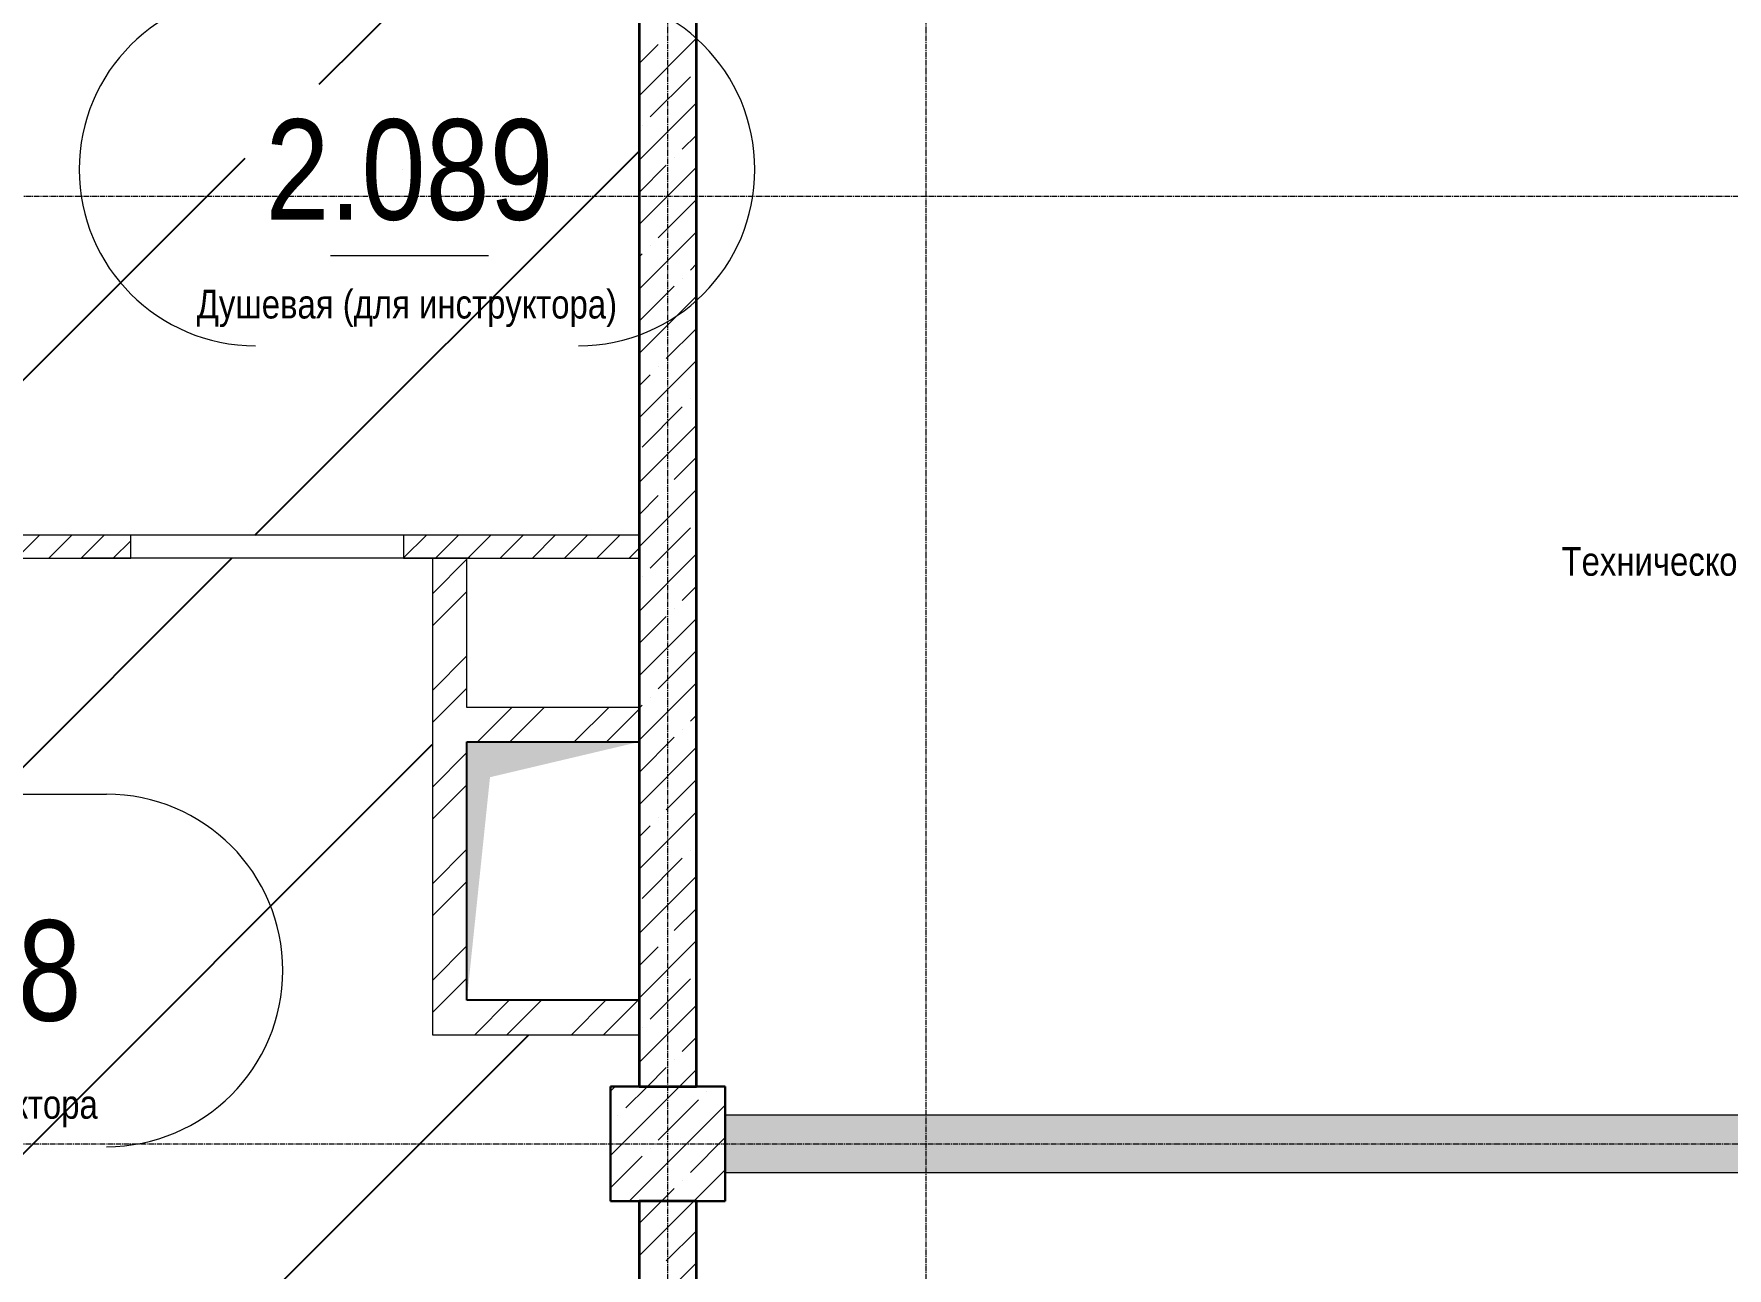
# Model space of a CAD drawing. Header units: millimetres. Extents: x 538266 to 1167394, y 114608 to 637157.
# Drawn here: x 854630 to 860527, y 200880 to 205180 of the extents above; entities that cross this region are included whole.
import ezdxf
from ezdxf.enums import TextEntityAlignment as Align

# ---------------------------------------------------------------- set-up
doc = ezdxf.new("R2010")
doc.units = ezdxf.units.MM
doc.linetypes.add('CENTER2', pattern=[28.575, 19.05, -3.175, 3.175, -3.175])
doc.linetypes.add('HIDDEN2', pattern=[4.7625, 3.175, -1.5875])
doc.layers.get('Defpoints').update_dxf_attribs({"color": 140})
for name, color, linetype, lineweight in [('АР_Area', 5, 'Continuous', 5), ('АР_Колонны', 70, 'Continuous', 30), ('АР_Стены ЖБ', 7, 'Continuous', 35), ('АР_Стены кирпич', 32, 'Continuous', 20), ('АР_Стены ПЕНОблок', 52, 'Continuous', 20), ('АР_Штриховка', 8, 'Continuous', 0)]:
    doc.layers.add(name, color=color, linetype=linetype, lineweight=lineweight)
doc.layers.add('РД_Оси_100', color=7, linetype='Continuous', lineweight=0, true_color=0x525252)
doc.layers.add('РД_Проем', color=230, linetype='Continuous', lineweight=0, plot=False)
doc.layers.add('РД_проем_инж перемыч_подсчет', color=50, linetype='Continuous', plot=False)
doc.layers.add('ФВ-5', color=7, linetype='Continuous')
doc.styles.add('style1', font='ARIALN.TTF')

# ---------------------------------------------------------------- blocks, each defined once
blk = doc.blocks.new('MOK-МаркаПом_овал_ареал')
for p, q in [((-5.365, 6.138), (5.888, 6.138)), ((-2.75, -3), (2.75, -3))]:
    blk.add_line(p, q)
for centre, radius, start, end in [((-5.365, 0), 6.138, 90, 270), ((5.888, 0), 6.138, 270, 90), ((-7.411, 0), 7.161, 0, 0.00095)]:
    blk.add_arc(centre, radius, start, end)
at = {"color": 0, "style": 'style1'}
blk.add_attdef('АР-ПОМЕЩЕНИЕ:НОМЕР', text='', height=3, dxfattribs=at).set_placement((0.261, 0), align=Align.MIDDLE)
at = {"layer": 'Defpoints', "color": 2, "style": 'style1'}
blk.add_attdef('АР-ПОМЕЩЕНИЕ:НАИМЕНОВАНИЕ', text='', height=1, dxfattribs=at).set_placement((-0.094, -4.814), align=Align.MIDDLE)
blk = doc.blocks.new('2_этаж')
at = {"layer": 'АР_Штриховка', "linetype": 'Continuous', "lineweight": 0, "ltscale": 0.5, "true_color": 0x000000}
h = blk.add_hatch(dxfattribs=at)
h.set_pattern_fill('ANSI31', color=18, scale=25, angle=360, style=0)
h.set_pattern_definition([(45, (602274.53, 0), (-56.1266, 56.1266), [])])
h.paths.add_polyline_path([(700373.6, 203353.2), (700373.6, 203433.2), (699773.6, 203433.2), (699773.6, 203353.2)], flags=0)
h.paths.add_polyline_path([(699773.6, 203353.2), (699773.6, 203433.2), (699553.6, 203433.2), (699553.6, 203353.2)], flags=0)
h.paths.add_polyline_path([(698603.6, 203353.2), (698603.6, 203433.2), (697683.6, 203433.2), (697683.6, 203353.2)], flags=0)
h.paths.add_polyline_path([(697683.6, 203353.2), (697683.6, 203433.2), (697413.6, 203433.2), (697413.6, 203353.2)], flags=0)
at = {"layer": 'АР_Штриховка', "linetype": 'Continuous', "lineweight": 0, "true_color": 0x000000}
h = blk.add_hatch(dxfattribs=at)
h.set_pattern_fill('ANSI32', color=18, scale=25, style=0)
h.set_pattern_definition([(45, (602274.53, -9e-11), (-168.3798, 168.3798), []), (45, (602386.78, -9e-11), (-168.3798, 168.3798), [])])
h.paths.add_polyline_path([(699653.6, 201693.2), (699773.6, 201813.2), (699773.6, 202713.2), (699743.6, 202753.2), (699653.6, 202713.2)], flags=0)
h.paths.add_polyline_path([(699653.6, 202713.2), (699743.6, 202753.2), (699773.6, 202833.2), (699773.6, 203353.2), (699653.6, 203353.2)], flags=0)
h = blk.add_hatch(dxfattribs=at)
h.set_pattern_fill('ANSI32', color=18, scale=25, style=0)
h.set_pattern_definition([(45, (602274.53, 0), (-168.3798, 168.3798), []), (45, (602386.78, 0), (-168.3798, 168.3798), [])])
h.paths.add_polyline_path([(699773.6, 202833.2), (699743.6, 202753.2), (699773.6, 202713.2), (700373.6, 202713.2), (700373.6, 202833.2)], flags=0)
h = blk.add_hatch(dxfattribs=at)
h.set_pattern_fill('ANSI32', color=18, scale=25, angle=360, style=0)
h.set_pattern_definition([(45, (602274.53, 0), (-168.3798, 168.3798), []), (45, (602386.78, 0), (-168.3798, 168.3798), [])])
h.paths.add_polyline_path([(700373.6, 201693.2), (700373.6, 201813.2), (699773.6, 201813.2), (699653.6, 201693.2)], flags=0)
h = blk.add_hatch(dxfattribs=at)
h.set_pattern_fill('AR-CONC', color=18, angle=-315, style=0)
h.set_pattern_definition([(95, (602274.53, -3e-10), (140.09465, 117.55338), [19.05, -209.55]), (40, (602274.53, -3e-10), (-160.01845, 110.17673), [15.24, -167.64058]), (145.451445, (602286.2, 9.8), (-19.9238, 227.7301), [16.19001, -178.09024]), (91.1842, (602238.6, 35.92), (221.41024, 161.95341), [28.575, -314.325]), (141.63556, (602257.06, 49.42), (-7.08662, 342.82676), [24.28502, -267.1356]), (36.18415, (602238.6, 35.92), (-7.08662, 342.82676), [22.85997, -251.45973]), (66, (602265.55, 44.9), (179.51998, 34.89515), [19.05, -209.55]), (11, (602265.55, 44.9), (-86.53993, 173.9412), [15.24, -167.64]), (116.451445, (602280.51, 47.81), (92.98005, 208.83634), [16.19001, -178.08994]), (82.5, (602274.53, -3e-10), (-57.60547, 61.973414), [0, -165.608, 0, -170.18, 0, -168.275]), (52.5, (602274.53, -3e-10), (-23.589727, 118.087), [0, -97.028, 0, -161.798, 0, -64.135]), (12.5, (602234.48, -40.05), (99.927863, 91.826196), [0, -63.5, 0, -198.12, 0, -262.89]), (2.5, (602216.52, -58.01), (86.763904, 122.72239), [0, -82.55, 0, -131.572, 0, -186.69])])
h.paths.add_polyline_path([(700673.6, 201413.2), (700673.6, 201213.2), (706223.6, 201213.2), (706223.6, 201413.2)], flags=0)
at = {"color": 18, "linetype": 'Continuous', "true_color": 0x000000}
for p, q in [((699773.6, 201813.2), (699773.6, 202713.2)), ((699773.6, 202713.2), (700373.6, 202713.2)), ((700373.6, 202713.2), (700373.6, 201813.2)), ((700373.6, 201813.2), (699773.6, 201813.2))]:
    blk.add_line(p, q, dxfattribs=at)
blk.add_solid([(699773.6, 201813.2), (699773.6, 202713.2), (699854.4, 202590.3), (700373.6, 202713.2)], dxfattribs=at)
at = {"layer": 'АР_Колонны', "color": 18, "linetype": 'HIDDEN2', "lineweight": 25, "true_color": 0x000000}
for p, q in [((700273.6, 201513.2), (700673.6, 201513.2)), ((700273.6, 201113.2), (700273.6, 201513.2)), ((700673.6, 201513.2), (700673.6, 201113.2)), ((700673.6, 201113.2), (700273.6, 201113.2))]:
    blk.add_line(p, q, dxfattribs=at)
at = {"layer": 'АР_Колонны', "color": 18, "linetype": 'Continuous', "lineweight": 15, "true_color": 0x000000}
for p, q in [((700673.6, 201513.2), (700273.6, 201513.2)), ((700273.6, 201513.2), (700273.6, 201113.2)), ((700673.6, 201513.2), (700273.6, 201513.2)), ((700273.6, 201513.2), (700273.6, 201113.2)), ((700673.6, 201113.2), (700673.6, 201513.2)), ((700673.6, 201113.2), (700673.6, 201513.2)), ((700273.6, 201113.2), (700673.6, 201113.2)), ((700273.6, 201113.2), (700673.6, 201113.2))]:
    blk.add_line(p, q, dxfattribs=at)
at = {"layer": 'АР_Стены ЖБ', "color": 18, "linetype": 'Continuous', "lineweight": 35, "true_color": 0x000000}
for p, q in [((700373.6, 205363.2), (700373.6, 201513.2)), ((700573.6, 201513.2), (700573.6, 205363.2)), ((700373.6, 201513.2), (700573.6, 201513.2)), ((700573.6, 201113.2), (700373.6, 201113.2)), ((700373.6, 201113.2), (700373.6, 195813.2)), ((700573.6, 195813.2), (700573.6, 201113.2))]:
    blk.add_line(p, q, dxfattribs=at)
at = {"layer": 'АР_Стены ЖБ', "color": 18, "linetype": 'Continuous', "lineweight": 30, "true_color": 0x000000}
for p, q in [((700673.6, 201513.2), (700273.6, 201513.2)), ((700273.6, 201513.2), (700273.6, 201113.2)), ((700673.6, 201113.2), (700673.6, 201513.2)), ((700273.6, 201113.2), (700673.6, 201113.2))]:
    blk.add_line(p, q, dxfattribs=at)
at = {"layer": 'АР_Стены кирпич', "color": 18, "linetype": 'Continuous', "lineweight": 20, "true_color": 0x000000}
for p, q in [((699773.6, 203353.2), (699653.6, 203353.2)), ((699653.6, 203353.2), (699653.6, 202713.2)), ((699773.6, 202833.2), (699773.6, 203353.2)), ((700373.6, 202833.2), (699773.6, 202833.2)), ((700373.6, 202713.2), (700373.6, 202833.2)), ((699653.6, 202713.2), (699653.6, 201693.2)), ((699773.6, 201813.2), (699773.6, 202713.2)), ((699773.6, 202713.2), (700373.6, 202713.2)), ((700373.6, 201813.2), (699773.6, 201813.2)), ((700373.6, 201693.2), (700373.6, 201813.2)), ((699653.6, 201693.2), (700373.6, 201693.2))]:
    blk.add_line(p, q, dxfattribs=at)
at = {"layer": 'АР_Стены ПЕНОблок', "color": 18, "linetype": 'Continuous', "lineweight": 20, "true_color": 0x000000}
for p, q in [((698603.6, 203433.2), (697683.6, 203433.2)), ((698603.6, 203353.2), (698603.6, 203433.2)), ((699773.6, 203433.2), (699553.6, 203433.2)), ((699553.6, 203433.2), (699553.6, 203353.2)), ((700373.6, 203433.2), (699773.6, 203433.2)), ((700373.6, 203353.2), (700373.6, 203433.2)), ((697683.6, 203353.2), (698603.6, 203353.2)), ((699553.6, 203353.2), (699773.6, 203353.2)), ((699773.6, 203353.2), (700373.6, 203353.2)), ((700673.6, 201413.2), (700673.6, 201213.2)), ((706223.6, 201413.2), (700673.6, 201413.2)), ((700673.6, 201213.2), (706223.6, 201213.2))]:
    blk.add_line(p, q, dxfattribs=at)
at = {"layer": 'АР_Штриховка', "color": 18, "linetype": 'Continuous', "lineweight": 5, "true_color": 0x000000}
for p, q in [((700373.6, 204964.1), (700573.6, 205164.1)), ((700468, 205170.8), (700468, 205170.8)), ((700373.6, 205076.3), (700440, 205142.7)), ((700411.9, 204890.2), (700552.2, 205030.5)), ((700373.6, 204739.6), (700573.6, 204939.6)), ((700383.8, 204862.1), (700383.8, 204862.1)), ((700524.1, 204777.9), (700573.6, 204827.3)), ((700496.1, 204749.8), (700496.1, 204749.8)), ((700373.6, 204627.3), (700468, 204721.8)), ((700373.6, 204515.1), (700573.6, 204715.1)), ((700440, 204469.2), (700573.6, 204602.8)), ((700373.6, 204290.6), (700573.6, 204490.6)), ((700411.9, 204441.1), (700411.9, 204441.1)), ((700373.6, 204402.8), (700383.8, 204413.1)), ((700524.1, 204328.9), (700524.1, 204328.9)), ((700552.2, 204357), (700573.6, 204378.3)), ((700373.6, 204178.3), (700496.1, 204300.8)), ((700373.6, 204066.1), (700573.6, 204266.1)), ((700468, 204048.3), (700573.6, 204153.8)), ((700373.6, 203841.6), (700573.6, 204041.6)), ((700373.6, 203953.8), (700411.9, 203992.1)), ((700440, 204020.2), (700440, 204020.2)), ((700383.8, 203739.6), (700524.1, 203879.9)), ((700552.2, 203907.9), (700552.2, 203907.9)), ((700373.6, 203617.1), (700573.6, 203817.1)), ((700496.1, 203627.3), (700573.6, 203704.8)), ((700373.6, 203392.5), (700573.6, 203592.5)), ((700373.6, 203504.8), (700440, 203571.2)), ((700468, 203599.2), (700468, 203599.2)), ((700411.9, 203318.6), (700552.2, 203458.9)), ((700373.6, 203168), (700573.6, 203368)), ((700383.8, 203290.5), (700383.8, 203290.5)), ((700524.1, 203206.4), (700573.6, 203255.8)), ((700373.6, 203055.8), (700468, 203150.2)), ((700373.6, 202943.5), (700573.6, 203143.5)), ((700496.1, 203178.3), (700496.1, 203178.3)), ((700440, 202897.7), (700573.6, 203031.3)), ((700373.6, 202719), (700573.6, 202919)), ((700411.9, 202869.6), (700411.9, 202869.6)), ((700373.6, 202831.3), (700383.8, 202841.5)), ((700552.2, 202785.4), (700573.6, 202806.8)), ((700373.6, 202606.8), (700496.1, 202729.3)), ((700524.1, 202757.3), (700524.1, 202757.3)), ((700373.6, 202494.5), (700573.6, 202694.5)), ((700468, 202476.7), (700573.6, 202582.3)), ((700373.6, 202270), (700573.6, 202470)), ((700440, 202448.6), (700440, 202448.6)), ((700373.6, 202382.3), (700411.9, 202420.6)), ((700552.2, 202336.4), (700552.2, 202336.4)), ((700383.8, 202168), (700524.1, 202308.3)), ((700373.6, 202045.5), (700573.6, 202245.5)), ((700496.1, 202055.8), (700573.6, 202133.3)), ((700468, 202027.7), (700468, 202027.7)), ((700373.6, 201821), (700573.6, 202021)), ((700373.6, 201933.3), (700440, 201999.6)), ((700411.9, 201747.1), (700552.2, 201887.4)), ((700373.6, 201596.5), (700573.6, 201796.5)), ((700383.8, 201719), (700383.8, 201719)), ((700524.1, 201634.8), (700573.6, 201684.2)), ((700402.6, 201513.2), (700468, 201578.7)), ((700496.1, 201606.7), (700496.1, 201606.7)), ((700514.8, 201513.2), (700573.6, 201572)), ((700273.6, 201496.5), (700290.3, 201513.2)), ((700273.6, 201272), (700514.8, 201513.2)), ((700327.7, 201438.4), (700402.6, 201513.2)), ((700608.3, 201494.5), (700608.3, 201494.5)), ((700339.3, 201113.2), (700673.6, 201447.5)), ((700440, 201326.1), (700580.3, 201466.4)), ((700299.6, 201410.3), (700299.6, 201410.3)), ((700552.2, 201213.9), (700673.6, 201335.2)), ((700273.6, 201159.7), (700383.8, 201270)), ((700411.9, 201298.1), (700411.9, 201298.1)), ((700563.8, 201113.2), (700673.6, 201223)), ((700451.6, 201113.2), (700496.1, 201157.7)), ((700524.1, 201185.8), (700524.1, 201185.8)), ((700373.6, 200923), (700563.8, 201113.2)), ((700373.6, 201035.2), (700451.6, 201113.2)), ((700468, 200905.2), (700573.6, 201010.7)), ((700373.6, 200698.5), (700573.6, 200898.5))]:
    blk.add_line(p, q, dxfattribs=at)
at = {"layer": 'РД_Проем', "color": 18, "linetype": 'Continuous', "lineweight": 15, "true_color": 0x000000}
for p, q in [((699553.6, 203433.2), (698603.6, 203433.2)), ((699553.6, 203353.2), (698603.6, 203353.2))]:
    blk.add_line(p, q, dxfattribs=at)
at = {"layer": 'РД_проем_инж перемыч_подсчет', "color": 18, "linetype": 'Continuous', "lineweight": 15, "true_color": 0x000000}
for p, q in [((699783.6, 203433.2), (698433.6, 203433.2)), ((699783.6, 203353.2), (698433.6, 203353.2))]:
    blk.add_line(p, q, dxfattribs=at)
at = {"layer": 'АР_Area', "color": 18, "linetype": 'Continuous', "lineweight": 15, "true_color": 0x000000}
ref = blk.add_blockref('MOK-МаркаПом_овал_ареал', (699574.2, 204707.2), dxfattribs=dict(at, xscale=100, yscale=100, zscale=100))
ref.add_attrib('АР-ПОМЕЩЕНИЕ:НОМЕР', '2.089', dxfattribs={"layer": '0', "color": 0, "height": 350, "style": 'style1'}).set_placement((699574.2, 204707.2), align=Align.MIDDLE)
ref.add_attrib('АР-ПОМЕЩЕНИЕ:НАИМЕНОВАНИЕ', 'Душевая (для инструктора)', dxfattribs={"layer": 'Defpoints', "color": 2, "height": 100, "style": 'style1'}).set_placement((699564.8, 204225.8), align=Align.MIDDLE)
ref = blk.add_blockref('MOK-МаркаПом_овал_ареал', (705408.6, 203812.4), dxfattribs=dict(at, xscale=100, yscale=100, zscale=100))
ref.add_attrib('АР-ПОМЕЩЕНИЕ:НОМЕР', '2.160', dxfattribs={"layer": '0', "color": 0, "height": 350, "style": 'style1'}).set_placement((705408.6, 203812.4), align=Align.MIDDLE)
ref.add_attrib('АР-ПОМЕЩЕНИЕ:НАИМЕНОВАНИЕ', 'Техническое помещение для прокладки инженерных коммуникаций', dxfattribs={"layer": 'Defpoints', "color": 2, "height": 100, "style": 'style1'}).set_placement((705399.1, 203331), align=Align.MIDDLE)
ref = blk.add_blockref('MOK-МаркаПом_овал_ареал', (697930.2, 201917.1), dxfattribs=dict(at, xscale=100, yscale=100, zscale=100))
ref.add_attrib('АР-ПОМЕЩЕНИЕ:НОМЕР', '2.088', dxfattribs={"layer": '0', "color": 0, "height": 350, "style": 'style1'}).set_placement((697930.2, 201917.1), align=Align.MIDDLE)
ref.add_attrib('АР-ПОМЕЩЕНИЕ:НАИМЕНОВАНИЕ', 'Комната инструктора', dxfattribs={"layer": 'Defpoints', "color": 2, "height": 100, "style": 'style1'}).set_placement((697920.8, 201435.7), align=Align.MIDDLE)
at = {"layer": 'Defpoints', "color": 18, "true_color": 0x000000, "style": 'style1'}
for p in [(677970.6, 219836.4), (678101.2, 211681.4)]:
    blk.add_attdef('АР-ПОМЕЩЕНИЕ:НАИМЕНОВАНИЕ', text='', height=100, dxfattribs=at).set_placement(p, align=Align.MIDDLE)
blk = doc.blocks.new('СОШ_2200_АР_ОСИ_М100_28.05.24')
at = {"layer": 'РД_Оси_100', "color": 251, "linetype": 'CENTER2', "true_color": 0x636466}
for p, q in [((27600, -6155), (27600, 139938.679)), ((119910, 82200), (-5954.958, 82200)), ((-5954.958, 78900), (119910, 78900))]:
    blk.add_line(p, q, dxfattribs=at)
blk.add_lwpolyline([(28500, -6155), (28500, 139938.679)], dxfattribs=at)

msp = doc.modelspace()

# ---------------------------------------------------------------- hatches: boundary and pattern name
at = {"layer": 'ФВ-5'}
h = msp.add_hatch(dxfattribs=at)
h.set_pattern_fill('ANSI31', color=1, scale=150, angle=90)
h.paths.add_polyline_path([(865787.8, 210813.2), (865587.8, 210813.2), (864389.5, 210813.2, -0.618518), (864002.3, 210813.2), (863787.8, 210813.2), (863787.8, 210113.2), (863087.8, 210113.2), (863087.8, 209863.2), (863087.8, 209363.2), (862667.8, 209363.2), (862667.8, 209063.2), (864407.8, 209063.2), (865787.8, 209063.2)])
h.paths.add_polyline_path([(864845.7, 209933.5), (865395.7, 209933.5, -1), (865395.7, 209333.5), (864845.7, 209333.5, -1)], flags=16)
h.paths.add_polyline_path([(865847.8, 210813.2), (868587.8, 210813.2), (868587.8, 209063.2), (865847.8, 209063.2)])
h.paths.add_polyline_path([(849157.8, 200033.2), (853237.8, 200033.2), (853237.8, 202323.2), (849157.8, 202323.2)])
h = msp.add_hatch(dxfattribs=at)
h.set_pattern_fill('ANSI31', color=3, scale=300, style=0)
h.paths.add_polyline_path([(856737.8, 201693.2), (856017.8, 201693.2), (856017.8, 202713.2), (856017.8, 203353.2), (855917.8, 203353.2), (854797.8, 203353.2), (854047.8, 203353.2), (853777.8, 203353.2), (853777.8, 202323.2), (853357.8, 202323.2), (853357.8, 201513.2), (853637.8, 201513.2), (853637.8, 201113.2), (853357.8, 201113.2), (853357.8, 200033.2), (854537.8, 200033.2), (854617.8, 200033.2), (854617.8, 199233.2), (856017.8, 199233.2), (856017.8, 200533.2), (856737.8, 200533.2), (856737.8, 201113.2), (856637.8, 201113.2), (856637.8, 201513.2), (856737.8, 201513.2)])
h.paths.add_polyline_path([(854569.4, 201617.1), (854019.4, 201617.1, -1), (854019.4, 202217.1), (854569.4, 202217.1, -1)], flags=16)
h.paths.add_polyline_path([(864407.8, 208983.2), (862587.8, 208983.2), (862587.8, 209363.2), (862587.8, 209863.2), (862587.8, 210813.2), (860177.8, 210813.2), (858988.6, 210813.2, -0.618518), (858601.4, 210813.2), (857037.8, 210813.2), (857037.8, 209812.2), (857037.8, 209733.2), (859457.8, 209733.2), (859457.8, 209013.2), (859787.8, 209013.2), (859787.8, 208893.2), (859787.8, 208693.2), (859787.8, 207393.2), (859787.8, 205713.3), (862587.8, 205713.3), (862587.8, 205863.2), (863087.8, 205863.2), (863087.8, 205713.3), (864407.8, 205713.3)])
h.paths.add_polyline_path([(861555.3, 208077.3), (862105.3, 208077.3, -1), (862105.3, 207477.3), (861555.3, 207477.3, -1)], flags=16)
h.paths.add_polyline_path([(870287.8, 207213.2), (870287.8, 208513.2), (870287.8, 209513.2), (870287.8, 210813.2), (869087.8, 210813.2), (869087.8, 209863.2), (869087.8, 209363.2), (869087.8, 208983.2), (868587.8, 208983.2), (865787.8, 208983.2), (864487.8, 208983.2), (864487.8, 205713.3), (868587.8, 205713.3), (868587.8, 205863.2), (869087.8, 205863.2), (869087.8, 205713.3), (870287.8, 205713.3)])
h.paths.add_polyline_path([(867284.9, 208004.9), (867834.9, 208004.9, -1), (867834.9, 207404.9), (867284.9, 207404.9, -1)], flags=16)
h.paths.add_polyline_path([(853684.7, 201338.5), (854885.3, 201338.5), (854885.3, 201532.9), (853684.7, 201532.9)], flags=24)
h.paths.add_polyline_path([(853703.4, 201649.1), (854885.5, 201649.1), (854885.5, 202185.2), (853703.4, 202185.2)], flags=24)
h.paths.add_polyline_path([(861215.4, 207197.5), (862426.3, 207197.5), (862426.3, 207394.2), (861215.4, 207394.2)], flags=24)
h.paths.add_polyline_path([(861239.2, 207509.2), (862421.3, 207509.2), (862421.3, 208045.3), (861239.2, 208045.3)], flags=24)
h.paths.add_polyline_path([(866945, 207125.2), (868156, 207125.2), (868156, 207321.8), (866945, 207321.8)], flags=24)
h.paths.add_polyline_path([(866968.8, 207436.8), (868151, 207436.8), (868151, 207973), (866968.8, 207973)], flags=24)
at = {"layer": 'ФВ-5', "true_color": 0xf8991e}
h = msp.add_hatch(dxfattribs=at)
h.set_pattern_fill('ANSI31', color=30, scale=300)
h.paths.add_polyline_path([(853657.8, 203197.9, -0.414214), (853612.8, 203152.9), (853230.3, 203152.9, -0.593026), (853173.5, 203256.8), (853245.2, 203364, 0.301953), (853242, 203513.4), (853177, 203611, -0.623332), (853230.3, 203719.9), (853612.8, 203719.9, -0.414214), (853657.8, 203674.9), (853657.8, 204463.3), (853650.3, 204463.3), (853650.3, 204488.3), (853617.8, 204488.3, -0.414214), (853567.8, 204538.3), (853567.8, 204988.3, -0.414214), (853617.8, 205038.3), (853650.3, 205038.3), (853650.3, 205063.3), (853657.8, 205143.2), (853383.1, 205133.2, -0.414214), (853433.1, 205083.2), (853433.1, 204763.2, -0.414214), (853383.1, 204713.2), (852933.1, 204713.2, -0.414214), (852883.1, 204763.2), (852883.1, 205083.2, -0.414214), (852933.1, 205133.2), (851434.7, 205143.2), (849157.8, 205143.2), (849157.8, 204443.2), (849157.8, 203143.2), (849157.8, 202443.2), (853237.8, 202443.2), (853657.8, 202443.2)])
h.paths.add_polyline_path([(851736.4, 203701.3), (852286.4, 203701.3, -1), (852286.4, 203101.3), (851736.4, 203101.3, -1)], flags=16)
h.paths.add_polyline_path([(852121.7, 204074.9), (852121.7, 204194.8), (852121.7, 204332.9, -0.286702), (852099.9, 204367.8), (852099.9, 204772.8), (852062.8, 204772.8), (852062.8, 204520.4, -0.414214), (852051.2, 204508.7), (852043.4, 204508.7, -0.414214), (852031.7, 204520.4), (852031.7, 205041.6, -0.414214), (852043.4, 205053.3), (852051.2, 205053.3, -0.414214), (852062.8, 205041.6), (852062.8, 204795.1), (852099.9, 204795.1), (852099.9, 204834.6, -0.012302), (852125.2, 204845.4), (852125.2, 204935.6), (852141.3, 204935.6), (852141.3, 204851.5, -0.176109), (852524.2, 204851.5), (852524.2, 204935.6), (852540.3, 204935.6), (852540.3, 204845.4, -0.012302), (852565.7, 204834.6), (852565.7, 204795.1), (852598.6, 204795.1), (852598.6, 205041.6, -0.414214), (852610.2, 205053.3), (852618, 205053.3, -0.414214), (852629.7, 205041.6), (852629.7, 204520.4, -0.414214), (852618, 204508.7), (852610.2, 204508.7, -0.414214), (852598.6, 204520.4), (852598.6, 204772.8), (852565.7, 204772.8), (852565.7, 204367.8, -0.286702), (852543.8, 204332.9), (852543.8, 204194.8), (852543.8, 204074.9), (852373, 204074.9), (852373, 204194.8), (852528.3, 204194.8), (852528.3, 204328.9), (852137.3, 204328.9), (852137.3, 204194.8), (852292.6, 204194.8), (852292.6, 204074.9)], flags=16)
h.paths.add_polyline_path([(852047.6, 204265.3), (852047.6, 204401, -0.414214), (852055.3, 204408.8), (852062.3, 204408.8, -0.414214), (852070.1, 204401), (852070.1, 204265.3, -0.414214), (852062.3, 204257.6), (852055.3, 204257.6, -0.414214)], flags=16)
h.paths.add_polyline_path([(852595.5, 204265.3), (852595.5, 204401, -0.414214), (852603.2, 204408.8), (852610.2, 204408.8, -0.414214), (852618, 204401), (852618, 204265.3, -0.414214), (852610.2, 204257.6), (852603.2, 204257.6, -0.414214)], flags=16)
h.paths.add_polyline_path([(856737.8, 205363.2), (856637.8, 205363.2), (856637.8, 205693.2), (856317.8, 205693.2), (854047.8, 205693.2), (854047.8, 204558.2), (854289.6, 204558.2, -0.143412), (854369.7, 204526, -0.459952), (854369.7, 204040.5, -0.143412), (854289.6, 204008.2), (854047.8, 204008.2), (854047.8, 203433.2), (854967.8, 203433.2), (856147.8, 203433.2), (856737.8, 203433.2)])
h.paths.add_polyline_path([(855663.5, 205007.2), (856213.5, 205007.2, -1), (856213.5, 204407.2), (855663.5, 204407.2, -1)], flags=16)

# ---------------------------------------------------------------- block references
msp.add_blockref('2_этаж', (156364.3, 0))
at = {"layer": 'РД_Оси_100'}
msp.add_blockref('СОШ_2200_АР_ОСИ_М100_28.05.24', (829237.8, 122413.2), dxfattribs=at)

doc.saveas('drawing.dxf')
